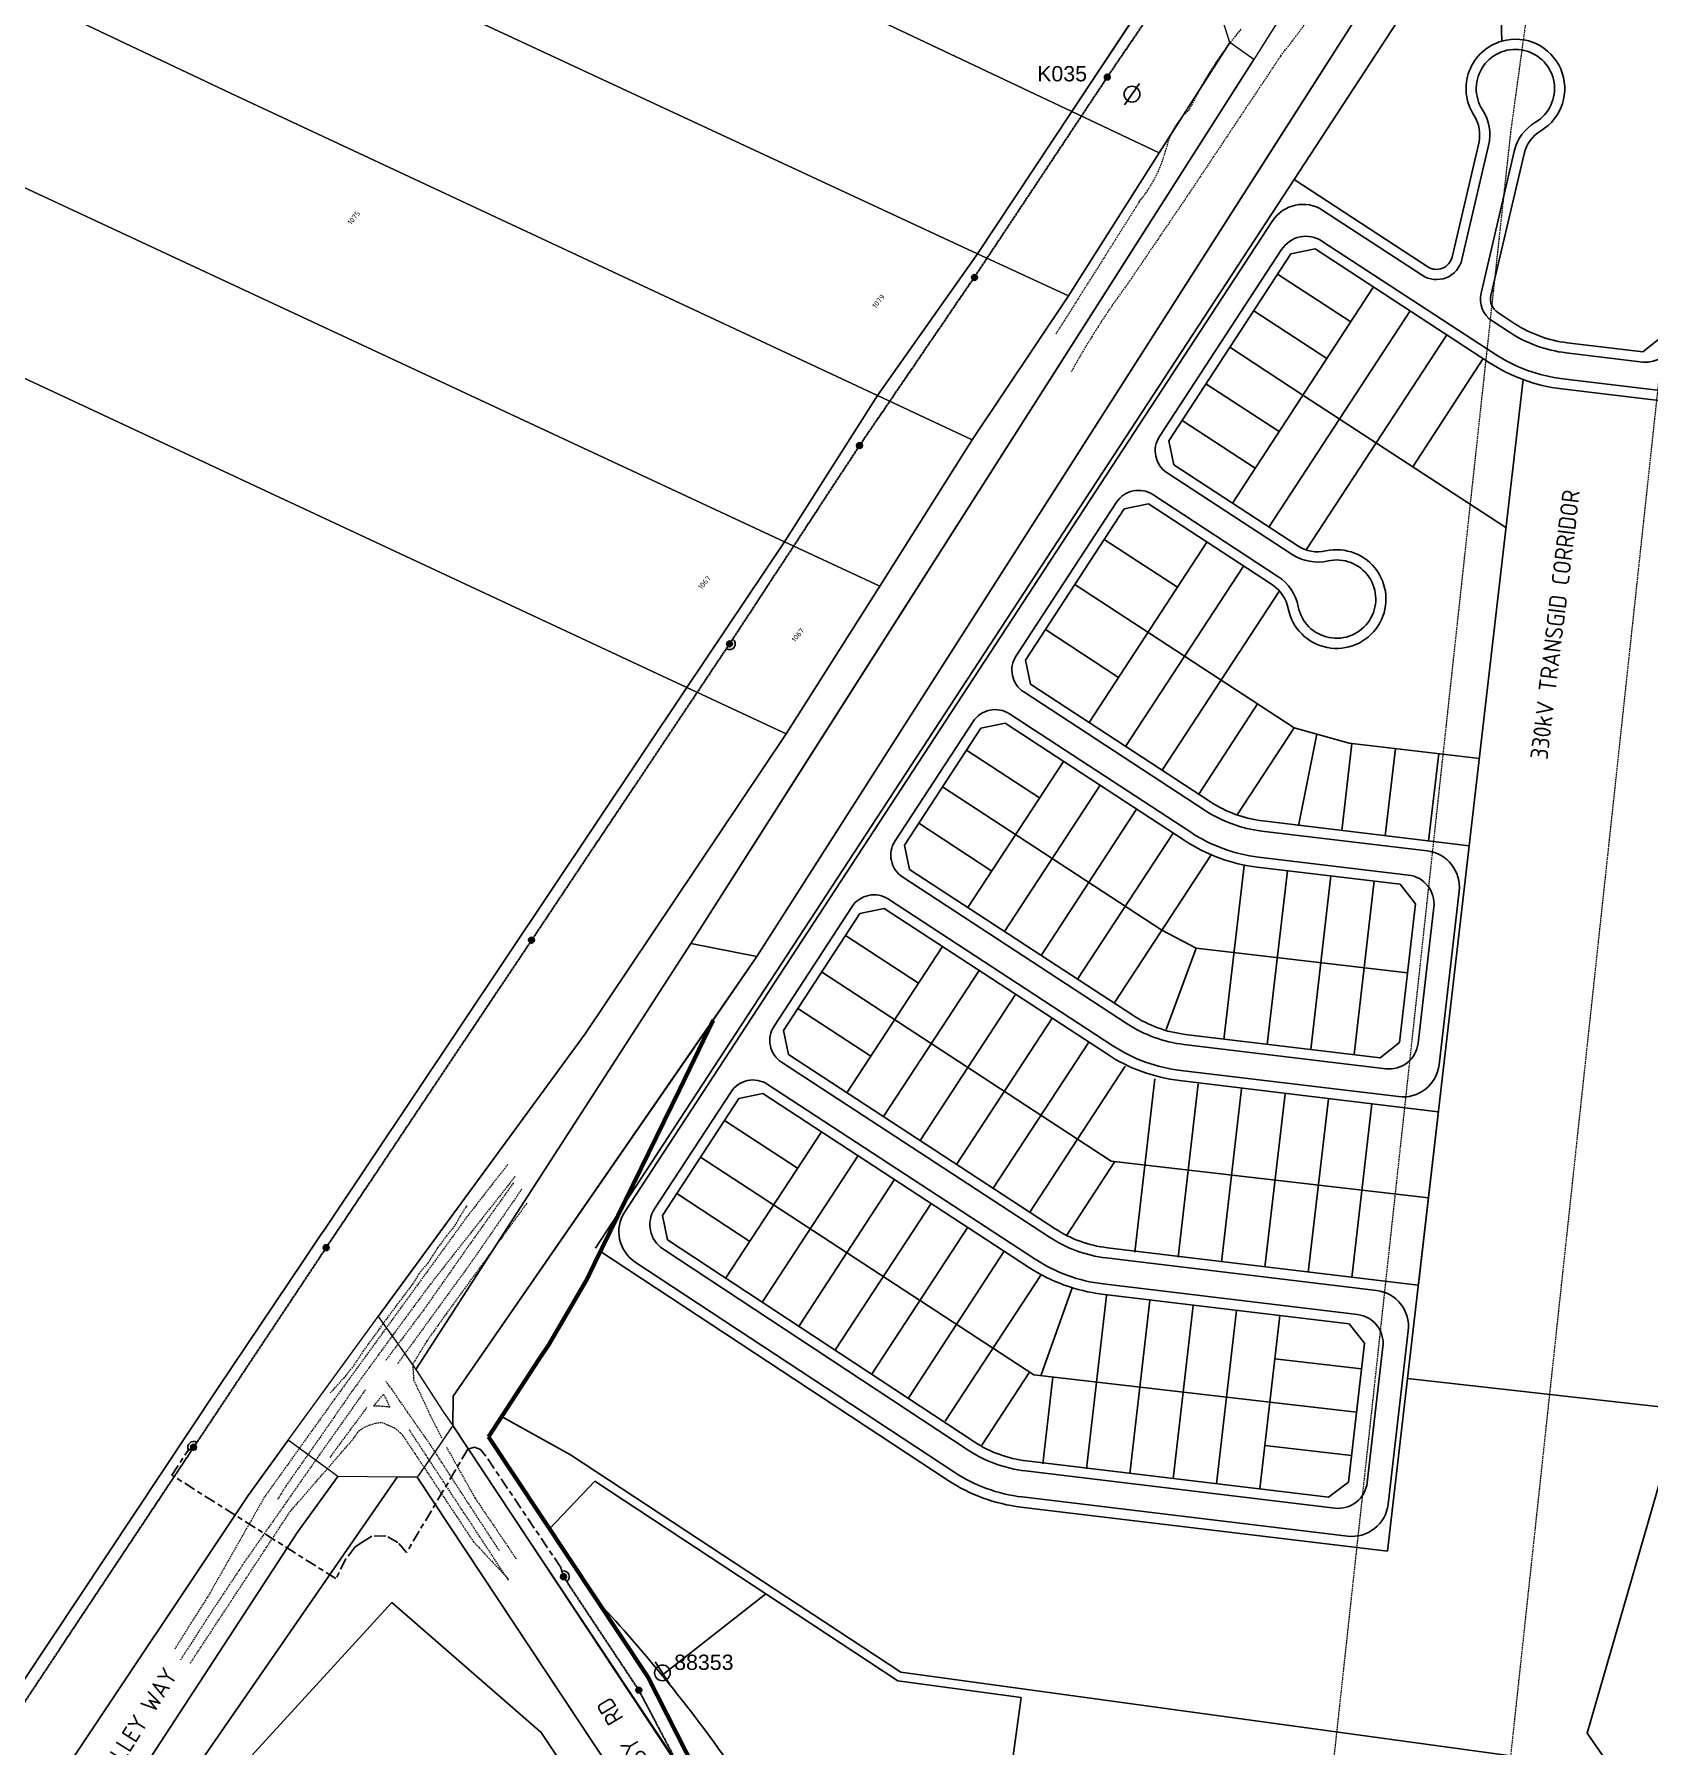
# Model space of a CAD drawing. Extents: x 294483 to 298733, y 6233899 to 6239242.
# Drawn here: x 295548 to 296103, y 6236214 to 6236802 of the extents above; entities that cross this region are included whole.
import ezdxf
from ezdxf.enums import TextEntityAlignment as Align

# ---------------------------------------------------------------- set-up
doc = ezdxf.new("R2010")
doc.units = 0
for name, pattern in [('Cable Exist OH', [1, 1, 0]), ('Cable Exist UG', [8.2, 4, -1.2, 1.8, -1.2]), ('DASHED', [0.75, 0.5, -0.25])]:
    doc.linetypes.add(name, pattern=pattern)
for name, color, linetype, lineweight in [('Cadastre Developer_SP_EXT', 9, 'Continuous', 5), ('Cadastre Easements_SP_EXT', 9, 'Continuous', 5), ('Cadastre Land Parcels_SP_EXT', 9, 'Continuous', 5), ('Cadastre Roads_SP_EXT', 94, 'Continuous', 15)]:
    doc.layers.add(name, color=color, linetype=linetype, lineweight=lineweight)
for name, color, linetype in [('Equip_SP_HV_EXT', 7, 'Continuous'), ('Notes', 7, 'Continuous'), ('SupportsOH_SP_TR_HV_LV_SL_EXT', 7, 'Continuous')]:
    doc.layers.add(name, color=color, linetype=linetype)
doc.layers.add('Mains_HV_EXT', color=1, linetype='Continuous', lineweight=25, true_color=0xff0000)
doc.styles.add('HVSW_LABEL', font='arial.ttf')
doc.styles.add('POLE_LABEL', font='arial.ttf')
doc.styles.get("Standard").update_dxf_attribs({"font": 'isocp.shx'})

# ---------------------------------------------------------------- blocks, each defined once
blk = doc.blocks.new('POLE_EXT')
blk.add_hatch(color=256).paths.add_polyline_path([(-1, 0, 1), (1, 0, 1)])
blk.add_lwpolyline([(-1, 0, 1), (1, 0, 1)], format="xyb", close=True)
for tag, height, flags, p in [('pNumber', 2.5, 8, (-17.84, 2.07)), ('OWNED_BY', 0.2, 9, (1.35, -0.4)), ('PARENT', 0.2, 9, (1.35, -0.6)), ('SPECIAL_USE', 0.2, 9, (1.35, -0.8)), ('STATE', 0.2, 9, (1.35, -1)), ('USAGE', 0.2, 9, (1.35, -1.2)), ('cLV', 0.2, 9, (1.35, -1.4)), ('hDepth', 0.2, 9, (1.35, -1.6)), ('hDia', 0.2, 9, (1.35, -1.8)), ('cHV', 0.2, 9, (1.35, -2)), ('LBRACKET', 0.2, 9, (1.35, -2.2)), ('LExisting', 0.2, 9, (1.35, -2.4)), ('LANTNUMBER', 0.2, 9, (1.35, -2.6)), ('LOther', 0.2, 9, (1.35, -2.8)), ('LRemove', 0.2, 9, (1.35, -3)), ('LEGEND', 0.2, 9, (1.35, -3.2)), ('cLinedev', 0.2, 9, (1.35, -3.4)), ('LOCATION', 0.2, 9, (1.35, -3.6)), ('pExisting', 0.2, 9, (1.35, -3.8)), ('PFNUMBER', 0.2, 9, (1.35, -4)), ('NEWPFNUMBER', 0.2, 9, (1.35, -4.2)), ('pFooting', 0.2, 9, (1.35, -4.4)), ('pNew', 0.2, 9, (1.35, -4.6)), ('pRelocate', 0.2, 9, (1.35, -5)), ('pRemove', 0.2, 9, (1.35, -5.2)), ('pReplace', 0.2, 9, (1.35, -5.4)), ('pStay', 0.2, 9, (1.35, -5.6)), ('pType', 0.2, 9, (1.35, -5.8)), ('cspan', 0.2, 9, (1.35, -6)), ('STREETNAME', 0.2, 9, (1.35, -6.2)), ('SUBURB', 0.2, 9, (1.35, -6.4)), ('NOTES', 0.2, 9, (1.35, -6.6)), ('MAINTAINED_BY', 0.2, 9, (1.36, -6.81)), ('OPERATED_BY', 0.2, 9, (1.36, -7.01))]:
    blk.add_attdef(tag, text='', height=height, dxfattribs=dict(flags=flags)).set_placement(p, align=Align.MIDDLE_LEFT)
at = {"style": 'POLE_LABEL'}
for tag, height, flags, p in [('STRUCTURE_PLANT_NUMBER', 0.2, 9, (1.35, 0.03)), ('ASSET_NUM', 2.5, 8, (2, 2)), ('STREET_CODE', 0.2, 9, (1.35, -0.2))]:
    blk.add_attdef(tag, text='', height=height, dxfattribs=dict(at, flags=flags)).set_placement(p, align=Align.MIDDLE_LEFT)
at = {"flags": 1}
blk.add_attdef('Z', (1.35, -7.33), '', height=0.2, dxfattribs=at)
blk = doc.blocks.new('HV_ABS_CLOSED_EXT')
blk.add_line((-3, 6.87), (3, 6.87))
blk.add_circle((0, 6.87), 1.8)
at = {"flags": 1}
blk.add_attdef('Z', (0, 0), '', height=0.2, dxfattribs=at)
at = {"style": 'HVSW_LABEL'}
for tag, height, flags, p in [('ASSET_NUM', 3.5, 8, (2, 2)), ('STREET_CODE', 0.2, 9, (0, -0.2))]:
    blk.add_attdef(tag, text='', height=height, dxfattribs=dict(at, flags=flags)).set_placement(p, align=Align.MIDDLE_LEFT)
at = {"flags": 9}
for tag, p in [('ACTUAL_STATUS', (0, -0.4)), ('STATE', (0, -1.6)), ('SWITCH_TYPE', (0, -1.8)), ('STREETNAME', (0, -2.6)), ('SUBURB', (0, -2.8)), ('CONSTRUCTED_VOLTAGE', (0, -0.6)), ('NO_PHASES', (0, -0.8)), ('OPERATING_VOLTAGE', (0, -1)), ('ORIENTATION', (0, -1.2)), ('OWNED_BY', (0, -1.4)), ('USAGE', (0, -2)), ('LEGEND', (0, -2.2)), ('LOCATION', (0, -2.4)), ('NOTES', (0, -3))]:
    blk.add_attdef(tag, text='', height=0.2, dxfattribs=at).set_placement(p, align=Align.MIDDLE_LEFT)

msp = doc.modelspace()

# ---------------------------------------------------------------- linework, layer by layer
at = {"layer": 'Cadastre Developer_SP_EXT', "linetype": 'DASHED'}
for points in [[(295997.98661, 6236824.75046, -0.030308218), (295976.48731, 6236794.22864)], [(295962.83425, 6236803.38197, 0.0666914), (295945.20148, 6236775.84863)], [(295945.20148, 6236775.84863, 0.163227544), (295936.9811, 6236761.67159)], [(295936.9811, 6236761.67159, -0.107000523), (295927.91834, 6236744.11313)], [(295924.02627, 6236716.06323, 0.032634588), (295904.48031, 6236685.5856)]]:
    msp.add_lwpolyline(points, format="xyb", dxfattribs=at)
for points in [[(295976.48731, 6236794.22864), (295945.11225, 6236747.12873), (295924.02627, 6236716.06323)], [(295927.91834, 6236744.11313), (295899.11873, 6236698.44835)], [(295710.95411, 6236413.30761), (295697.17594, 6236395.61017), (295651.45939, 6236332.66039), (295627.37288, 6236298.97912), (295608.44507, 6236265.67094), (295596.61881, 6236246.85349)], [(295713.55737, 6236409.25754), (295700.01616, 6236392.05554), (295684.42939, 6236372.23118), (295671.68142, 6236354.9458), (295657.54791, 6236335.49716), (295647.60314, 6236321.10758), (295634.9411, 6236303.0835), (295631.89103, 6236298.24372)], [(295712.95008, 6236407.03585), (295696.87582, 6236384.42596), (295682.01808, 6236363.22679), (295669.05584, 6236345.99175)], [(295715.82588, 6236404.89754), (295698.34069, 6236379.55007), (295673.12141, 6236344.85749)], [(295696.88608, 6236399.13552), (295694.55928, 6236395.48611), (295692.67015, 6236392.13922), (295689.99333, 6236388.81151), (295686.96169, 6236384.778), (295683.62035, 6236379.59974), (295680.45304, 6236375.71629), (295678.14257, 6236371.99557), (295673.91614, 6236366.41567), (295669.75617, 6236360.86777), (295665.18183, 6236354.47149), (295661.38633, 6236349.30477), (295658.18186, 6236344.29396), (295654.768, 6236340.1184), (295650.03153, 6236334.87474)], [(295717.54473, 6236399.99513), (295689.92605, 6236362.13606), (295683.17504, 6236352.64312), (295678.35908, 6236344.72383), (295678.661, 6236339.37184), (295684.35575, 6236327.1608), (295688.24953, 6236319.44095)], [(295662.10862, 6236335.94614), (295646.15767, 6236313.36098), (295634.49129, 6236296.66602), (295620.60074, 6236276.79956), (295609.74759, 6236260.41717), (295598.60219, 6236243.1362)], [(295668.35461, 6236334.46576), (295670.50393, 6236329.94191), (295667.79347, 6236330.22832), (295664.99221, 6236330.34714), (295668.35461, 6236334.46576)], [(295708.16881, 6236280.60533), (295695.23699, 6236300.28501), (295684.63939, 6236316.7284), (295676.57926, 6236328.2406), (295671.15189, 6236336.13786), (295669.12311, 6236338.76351)], [(295662.57101, 6236329.85178), (295649.87585, 6236312.69826)], [(295601.98983, 6236242.02457), (295636.22174, 6236294.05513), (295658.06746, 6236319.19552), (295659.78488, 6236321.76139), (295661.83404, 6236323.078), (295663.6747, 6236323.89543), (295665.51551, 6236324.47035), (295667.78096, 6236324.71983), (295669.93598, 6236323.79931), (295672.09923, 6236322.84305), (295674.13138, 6236321.16999), (295674.95368, 6236320.23388), (295699.24398, 6236283.68498), (295711.20973, 6236270.93184)], [(295711.28196, 6236270.41438), (295677.0415, 6236322.38883)], [(295689.94111, 6236316.23431), (295699.70278, 6236298.81115), (295713.92626, 6236277.79508)]]:
    msp.add_lwpolyline(points, dxfattribs=at)
at = {"layer": 'Cadastre Easements_SP_EXT', "linetype": 'DASHED'}
msp.add_lwpolyline([(296112.58319, 6236739.96503), (296117.62192, 6236788.42335), (296139.18434, 6236946.62301), (296144.31808, 6236980.04433), (296146.45896, 6236992.39122), (296148.43385, 6237007.40615), (296080.47479, 6236938.64617), (296076.90781, 6236911.47501), (296066.49881, 6236848.67153), (296055.45337, 6236768.11866), (295962.68497, 6235914.63454), (295993.42181, 6235868.15609), (296015.24478, 6235835.53979), (296112.58319, 6236739.96503)], close=True, dxfattribs=at)
msp.add_lwpolyline([(296074.23427, 6236895.34409), (296066.49881, 6236848.67159), (296055.45337, 6236768.11872), (295962.68497, 6235914.6346), (295993.42181, 6235868.15615), (296015.24478, 6235835.53985), (296112.58319, 6236739.96509), (296117.62192, 6236788.42341), (296132.19508, 6236895.34409)], dxfattribs=at)
at = {"layer": 'Cadastre Land Parcels_SP_EXT'}
for p, q in [((296059.74843, 6236683.00987), (296020.007, 6236339.77026)), ((296239.91435, 6236659.72893), (296073.02133, 6236679.79465))]:
    msp.add_line(p, q, dxfattribs=at)
at = {"layer": 'Cadastre Land Parcels_SP_EXT', "linetype": 'Continuous'}
for points in [[(295984.50697, 6236779.32796), (296011.55504, 6236821.721), (296017.553, 6236831.12003), (296036.08704, 6236860.16503), (296076.90801, 6236911.47497), (296119.15503, 6236964.57498), (296139.29302, 6236985.092), (296146.459, 6236992.39101), (296294.62098, 6237143.32999), (296283.61597, 6237159.01698), (296281.67998, 6237156.72298), (296233.432, 6237109.66996), (296120.86604, 6236998.11099), (296103.29597, 6236980.69798), (296062.42597, 6236938.55599), (295994.464, 6236836.39596), (295989.474, 6236828.42703), (295980.741, 6236814.48099), (295967.32001, 6236793.04204), (295773.89498, 6236489.31599), (295796.59902, 6236484.80696), (295984.50697, 6236779.32796)], [(295930.09814, 6236813.37583), (295928.28732, 6236819.9681), (295912.68354, 6236833.4602), (295898.94738, 6236839.87774), (295882.47193, 6236851.59745), (295658.08323, 6236957.02516), (295634.20772, 6236968.24243), (295625.23304, 6236972.45882), (295592.33011, 6236922.97744), (295904.77609, 6236775.15139), (295930.09814, 6236813.37583)], [(295904.77601, 6236775.15104), (295592.33002, 6236922.97709), (295559.60296, 6236871.80706), (295872.362, 6236726.2751), (295904.77601, 6236775.15104)], [(295872.36164, 6236726.27537), (295559.60322, 6236871.8068), (295528.30124, 6236822.88387), (295617.98534, 6236780.34076), (295837.94655, 6236677.51514), (295872.36164, 6236726.27537)], [(295952.72595, 6236818.77004), (295931.91302, 6236828.36809), (295934.20702, 6236819.57908), (295904.77601, 6236775.15104), (295934.70098, 6236760.96403), (295959.05799, 6236798.8521), (295952.72595, 6236818.77004)], [(295837.94664, 6236677.51514), (295617.98543, 6236780.34067), (295528.30132, 6236822.88387), (295495.63769, 6236771.92416), (295806.10679, 6236627.26466), (295837.94664, 6236677.51514)], [(295934.70098, 6236760.96403), (295904.77601, 6236775.15104), (295872.362, 6236726.2751), (295903.58599, 6236711.74403), (295934.70098, 6236760.96403)], [(295806.10679, 6236627.26466), (295495.63769, 6236771.92425), (295463.35618, 6236721.54851), (295772.51213, 6236577.26663), (295806.10679, 6236627.26466)], [(295903.58616, 6236711.74377), (295872.36164, 6236726.27537), (295837.94655, 6236677.51514), (295870.55436, 6236662.27052), (295903.58616, 6236711.74377)], [(295870.55436, 6236662.27052), (295837.94664, 6236677.51514), (295806.10679, 6236627.26466), (295838.76946, 6236612.04521), (295870.55436, 6236662.27052)], [(295838.76946, 6236612.04521), (295806.10679, 6236627.26466), (295772.51213, 6236577.26663), (295798.27884, 6236565.2405), (295806.66991, 6236561.32365), (295838.76946, 6236612.04521)], [(295679.39604, 6236342.91604), (295688.69702, 6236328.62303), (295692.17997, 6236323.67305), (295692.27396, 6236333.76902), (295796.59902, 6236484.80702), (295773.89498, 6236489.31605), (295747.966, 6236449.14608), (295679.39604, 6236342.91604)], [(295704.3417, 6236319.75496), (295721.59898, 6236346.30377), (295725.00764, 6236351.24024), (295738.13643, 6236373.77504), (295740.72431, 6236379.27861), (295770.01117, 6236439.27359), (295781.50165, 6236462.94965), (295692.27369, 6236333.76955), (295692.18024, 6236323.67278), (295789.81508, 6236176.0362), (295758.95917, 6236237.18463), (295704.3417, 6236319.75496)], [(295673.033, 6236305.91907), (295652.615, 6236306.1021), (295638.76003, 6236287.04804), (295505.49199, 6236082.6491), (295449.75402, 6236010.0131), (295246.57698, 6235803.87807), (295238.86899, 6235796.0571), (295176.70897, 6235729.46906), (295184.20196, 6235718.82904), (295203.54204, 6235742.04807), (295265.414, 6235805.26807), (295475.30502, 6236019.73004), (295538.28998, 6236110.89505), (295673.033, 6236305.91907)]]:
    msp.add_lwpolyline(points, close=True, dxfattribs=at)
for points in [[(296101.13187, 6236895.34409), (296066.49872, 6236848.6716), (296041.93077, 6236815.5633), (296017.55326, 6236831.12027), (296011.55521, 6236821.72088), (295984.50741, 6236779.32767), (295796.59893, 6236484.80667), (295781.50165, 6236462.94965), (295770.01117, 6236439.27359), (295740.72431, 6236379.27861), (295738.13643, 6236373.77504), (295725.00764, 6236351.24024), (295721.59898, 6236346.30377), (295704.3417, 6236319.75496), (295758.95917, 6236237.18463), (295789.81508, 6236176.0362), (295962.68493, 6235914.63463), (295993.42185, 6235868.15622), (296015.24469, 6235835.53984), (296025.98708, 6235819.48212), (296027.76248, 6235816.8279), (296146.84474, 6235650.83192)], [(296033.67921, 6236895.34409), (295994.464, 6236836.39602), (295989.474, 6236828.42709), (295980.741, 6236814.48105), (295967.32, 6236793.04211), (295773.89498, 6236489.31605), (295796.59902, 6236484.80702), (295984.50697, 6236779.32802), (296011.55504, 6236821.72106), (296017.553, 6236831.12009), (296036.08704, 6236860.16509), (296064.07461, 6236895.34409)], [(295486.63112, 6236148.71828), (295611.45421, 6236336.49276), (295640.68877, 6236380.07042), (295646.71827, 6236389.05605), (295647.88364, 6236390.79895), (295772.51213, 6236577.26663), (295463.35618, 6236721.54851)], [(295490.77842, 6236098.97686), (295558.31118, 6236204.37675), (295621.79884, 6236299.59393), (295635.62802, 6236318.6448), (295666.48234, 6236361.14931), (295737.64133, 6236458.22111), (295806.66991, 6236561.32365), (295798.27884, 6236565.2405), (295772.51213, 6236577.26663), (295647.88364, 6236390.79895), (295646.71827, 6236389.05605), (295640.68877, 6236380.07042), (295611.45421, 6236336.49276), (295486.63112, 6236148.71828)], [(295522.94651, 6236065.80231), (295620.47694, 6236207.46557), (295671.13685, 6236262.79429), (295722.4634, 6236218.18261), (295775.06229, 6236139.05293), (295805.68536, 6236115.84936), (295679.86676, 6236305.86024), (295679.86676, 6236305.86024), (295673.033, 6236305.91951), (295538.29007, 6236110.89531)], [(295775.06229, 6236139.05293), (295722.4634, 6236218.18261), (295671.13685, 6236262.79429), (295620.47694, 6236207.46557)]]:
    msp.add_lwpolyline(points, dxfattribs=at)
at = {"layer": 'Cadastre Roads_SP_EXT', "linetype": 'Continuous'}
for points in [[(295747.96556, 6236449.14598), (295773.89522, 6236489.31574), (295816.75415, 6236556.61673), (295967.31977, 6236793.04229), (295962.60354, 6236796.35923), (295959.05762, 6236798.85193), (295934.70086, 6236760.96364), (295903.58625, 6236711.74378), (295870.55433, 6236662.27049), (295838.76939, 6236612.04518), (295806.6699, 6236561.3236), (295737.64129, 6236458.22108), (295666.48232, 6236361.14931), (295673.6674, 6236351.00386), (295673.99298, 6236350.54441), (295679.39624, 6236342.91576), (295747.96556, 6236449.14598)], [(295176.70915, 6235729.46881), (295238.86907, 6235796.05708), (295246.57666, 6235803.87779), (295449.75361, 6236010.01325), (295505.49193, 6236082.64941), (295638.75961, 6236287.04772), (295652.61531, 6236306.10215), (295644.48668, 6236312.10341), (295635.62802, 6236318.64484), (295621.79881, 6236299.59393), (295558.31113, 6236204.37667), (295490.77843, 6236098.97679), (295435.24533, 6236026.31123), (295263.03235, 6235851.12993), (295224.7073, 6235811.61426), (295211.02812, 6235796.80309), (295160.09611, 6235741.65359), (295119.18723, 6235698.31366), (295127.24504, 6235690.79354), (295134.49344, 6235684.30925), (295176.70915, 6235729.46881)]]:
    msp.add_lwpolyline(points, close=True, dxfattribs=at)
msp.add_lwpolyline([(296146.845, 6235650.8321), (296027.76302, 6235816.8281), (296025.98702, 6235819.48204), (296015.24498, 6235835.54008), (295993.42198, 6235868.15608), (295962.68496, 6235914.6351), (295692.17999, 6236323.67306), (295686.02199, 6236314.76504), (295679.86699, 6236305.86002), (295679.86699, 6236305.86002), (295959.50197, 6235883.55404), (295978.06799, 6235855.51502), (296002.444, 6235818.99503), (296011.46302, 6235805.4801), (296137.22003, 6235629.76606)], dxfattribs=at)
at = {"layer": 'Mains_HV_EXT', "linetype": 'Cable Exist OH'}
for p, q in [((295936.91388, 6236816.42321), (295916.94004, 6236786.95373)), ((295916.94004, 6236786.95373), (295871.2174, 6236718.11855)), ((295871.2174, 6236718.11855), (295831.80892, 6236660.31888)), ((295831.80892, 6236660.31888), (295787.19229, 6236592.19975)), ((295787.19229, 6236592.19975), (295648.61697, 6236384.75756)), ((295648.61697, 6236384.75756), (295603.10945, 6236316.1829)), ((295603.10945, 6236316.1829), (295539.25004, 6236219.95405)), ((295756.02829, 6236232.6899), (295730.12442, 6236271.72142)), ((295789.86835, 6236168.72463), (295756.02838, 6236232.6899))]:
    msp.add_line(p, q, dxfattribs=at)
at = {"layer": 'Mains_HV_EXT', "linetype": 'Cable Exist UG'}
for p, q in [((295601.18889, 6236315.07013), (295603.10562, 6236316.17723)), ((295699.61491, 6236316.21034), (295697.32623, 6236315.53718)), ((295701.63432, 6236315.40254), (295699.61491, 6236316.21034)), ((295595.57525, 6236306.60534), (295601.18889, 6236315.07013)), ((295697.32623, 6236315.53718), (295676.25289, 6236280.07802)), ((295703.49783, 6236313.14339), (295701.63432, 6236315.40254)), ((295729.24939, 6236274.82591), (295703.49783, 6236313.14339)), ((295651.96119, 6236271.04325), (295595.57525, 6236306.60534)), ((295595.57525, 6236306.60534), (295595.57525, 6236306.60534)), ((295658.61652, 6236281.9628), (295655.42286, 6236277.82087)), ((295661.17447, 6236283.71295), (295658.61652, 6236281.9628)), ((295664.27095, 6236285.59781), (295661.17447, 6236283.71295)), ((295669.11758, 6236285.73245), (295664.27095, 6236285.59781)), ((295673.29112, 6236283.44368), (295669.11758, 6236285.73245)), ((295676.25289, 6236280.07802), (295673.29112, 6236283.44368)), ((295655.42286, 6236277.82087), (295651.96119, 6236271.04325)), ((295730.12442, 6236271.72142), (295729.24939, 6236274.82591)), ((295729.24939, 6236274.82591), (295729.24939, 6236274.82591))]:
    msp.add_line(p, q, dxfattribs=at)
at = {"layer": 'Mains_HV_EXT', "linetype": 'Continuous'}
for centre, radius, start, end in [((295787.16802, 6236592.20604), 2.00301, 236.34370626, 54.96332009), ((295603.10569, 6236316.17713), 2, 56.33598933, 209.36257548), ((295730.12438, 6236271.72142), 2, 303.06680925, 104.88536871)]:
    msp.add_arc(centre, radius, start, end, dxfattribs=at)
at = {"layer": 'Notes'}
for p, q in [((295981.09592, 6236751.80343), (296050.56962, 6236858.1162)), ((296052.47432, 6236799.31583), (296050.56962, 6236858.1162)), ((296044.50726, 6236764.24655), (296035.35689, 6236725.12311)), ((296048.70633, 6236711.94419), (296060.08682, 6236760.60273)), ((295981.1021, 6236751.8129), (295741.14065, 6236384.60968)), ((295981.1021, 6236751.8129), (296026.98902, 6236721.77399)), ((295988.3321, 6236727.96129), (295980.02722, 6236726.22086)), ((295988.3321, 6236727.96129), (296048.21672, 6236688.82764)), ((295980.02722, 6236726.22086), (295938.05428, 6236661.99137)), ((296000.56511, 6236702.80826), (295975.45186, 6236719.21937)), ((295959.88531, 6236640.55761), (296008.4227, 6236714.8324)), ((295992.35956, 6236690.25163), (295967.24631, 6236706.66274)), ((295972.44193, 6236632.35206), (296020.97932, 6236706.62685)), ((296051.0531, 6236706.08753), (296056.96962, 6236702.22118)), ((295985.21605, 6236624.47931), (296033.53595, 6236698.42129)), ((295984.154, 6236677.69501), (295959.04075, 6236694.10612)), ((296100.83952, 6236692.56527), (296074.93127, 6236695.68025)), ((296100.83952, 6236692.56527), (296107.52057, 6236697.80521)), ((296021.82388, 6236653.07834), (296046.09258, 6236690.21574)), ((295975.94845, 6236665.13838), (295950.83519, 6236681.54949)), ((296059.74843, 6236683.00987), (296020.007, 6236339.77026)), ((295984.154, 6236677.69501), (296053.859, 6236632.1439)), ((296239.91435, 6236659.72893), (296073.02133, 6236679.79465)), ((295967.74289, 6236652.58176), (295942.62964, 6236668.99287)), ((295938.05428, 6236661.99137), (295939.79471, 6236653.6865)), ((295939.79471, 6236653.6865), (295982.38051, 6236625.85736)), ((295931.04211, 6236640.29277), (295922.73724, 6236638.55234)), ((295931.04211, 6236640.29277), (295973.62792, 6236612.46362)), ((295922.73724, 6236638.55234), (295888.82095, 6236586.65162)), ((295915.89928, 6236628.08848), (295941.02265, 6236611.67076)), ((295905.77909, 6236612.60198), (295981.12896, 6236563.36204)), ((295895.65891, 6236597.11547), (295920.78227, 6236580.69775)), ((295888.82095, 6236586.65162), (295890.56138, 6236578.34675)), ((295890.56138, 6236578.34675), (295952.41307, 6236537.92765)), ((295873.50391, 6236563.21258), (295847.24613, 6236523.03138)), ((295881.80878, 6236564.95301), (295873.50391, 6236563.21258)), ((295943.66047, 6236524.53391), (295881.80878, 6236564.95301)), ((295999.98014, 6236558.06342), (295981.12896, 6236563.36204)), ((295893.69383, 6236539.26749), (295868.58057, 6236555.6786)), ((295860.37502, 6236543.12198), (295935.71478, 6236493.88865)), ((295877.28272, 6236514.15424), (295852.16946, 6236530.56535)), ((295970.37503, 6236531.38651), (296041.20694, 6236522.87032)), ((295847.24613, 6236523.03138), (295848.98656, 6236514.72651)), ((295848.98656, 6236514.72651), (295925.70657, 6236464.5912)), ((296017.52383, 6236509.60253), (295968.46509, 6236515.50092)), ((296022.79084, 6236502.92612), (296017.52383, 6236509.60253)), ((296037.78441, 6236507.22181), (296030.88344, 6236447.61941)), ((295831.9291, 6236499.59234), (295805.67132, 6236459.41114)), ((295840.23397, 6236501.33277), (295831.9291, 6236499.59234)), ((295916.95386, 6236451.19754), (295840.23397, 6236501.33277)), ((296017.27006, 6236455.24409), (296022.79084, 6236502.92612)), ((296023.68691, 6236455.02042), (296029.09267, 6236501.70897)), ((295852.11902, 6236475.64726), (295827.00576, 6236492.05837)), ((295835.70791, 6236450.534), (295810.59465, 6236466.94511)), ((295805.67132, 6236459.41114), (295807.41175, 6236451.10627)), ((295943.66828, 6236458.05015), (296010.62287, 6236450.00013)), ((295807.41175, 6236451.10627), (295898.99985, 6236391.2549)), ((296010.62287, 6236450.00013), (296017.27006, 6236455.24409)), ((296030.62546, 6236431.47997), (295941.75848, 6236442.16454)), ((295790.35429, 6236435.9721), (295764.11429, 6236395.81811)), ((295798.65916, 6236437.71253), (295790.35429, 6236435.9721)), ((295890.24725, 6236377.86116), (295798.65916, 6236437.71253)), ((295810.5442, 6236412.02702), (295785.43095, 6236428.43813)), ((295794.13309, 6236386.91377), (295769.01984, 6236403.32487)), ((295764.11429, 6236395.81811), (295765.84215, 6236387.49408)), ((295765.84215, 6236387.49408), (295871.10179, 6236318.13363)), ((295862.29812, 6236304.77341), (295742.82539, 6236383.49953)), ((295916.96161, 6236384.71379), (296023.72449, 6236371.87758)), ((296000.04139, 6236358.60979), (295915.05187, 6236368.82817)), ((296005.30839, 6236351.93338), (296000.04139, 6236358.60979)), ((295999.78708, 6236304.24676), (296005.30839, 6236351.93338)), ((296020.007, 6236339.77026), (296013.14301, 6236280.48723)), ((295708.86299, 6236326.72573), (295704.35155, 6236319.79493)), ((295732.56049, 6236313.61809), (295708.86299, 6236326.72573)), ((295704.35155, 6236319.79493), (295742.27202, 6236262.74712)), ((295846.01961, 6236238.85462), (295732.56049, 6236313.61809)), ((295889.19753, 6236311.50455), (295992.87911, 6236299.03881)), ((295740.86829, 6236304.55095), (295725.38854, 6236288.14674)), ((295844.93788, 6236235.97467), (295740.86829, 6236304.55095)), ((295992.87911, 6236299.03881), (295999.78708, 6236304.24676)), ((296013.14301, 6236280.48723), (295887.28788, 6236295.61892)), ((295799.66503, 6236265.80705), (295764.01565, 6236237.85108)), ((295887.38718, 6236230.16717), (295844.93788, 6236235.97467)), ((295887.38718, 6236230.16717), (295884.53421, 6236209.31365))]:
    msp.add_line(p, q, dxfattribs=at)
at = {"layer": 'Notes', "lineweight": 9}
for p, q in [((295796.6633, 6236484.77106), (296017.72018, 6236831.08245)), ((295781.57177, 6236462.93949), (295796.6633, 6236484.77106)), ((295781.57177, 6236462.93949), (295692.29143, 6236333.79789)), ((295692.29143, 6236333.79789), (295692.15743, 6236323.68737)), ((295790.13846, 6236176.28074), (295692.15743, 6236323.68737))]:
    msp.add_line(p, q, dxfattribs=at)
at = {"layer": 'Notes', "lineweight": 70}
for p, q in [((295770.07572, 6236439.27397), (295781.57177, 6236462.93949)), ((295740.77286, 6236379.29977), (295770.07572, 6236439.27397)), ((295738.18426, 6236373.79836), (295740.77286, 6236379.29977)), ((295738.18426, 6236373.79836), (295725.04092, 6236351.27239)), ((295725.04092, 6236351.27239), (295721.62859, 6236346.33721)), ((295721.62859, 6236346.33721), (295704.35155, 6236319.79493)), ((295704.35155, 6236319.79493), (295759.15937, 6236237.34166)), ((295790.13846, 6236176.28074), (295759.15937, 6236237.34166))]:
    msp.add_line(p, q, dxfattribs=at)
at = {"layer": 'Notes'}
for points in [[(296209.24586, 6237046.6498), (296167.15918, 6237003.77305, 0.42948945), (296167.79786, 6236985.65414), (296178.51209, 6236976.1766, -0.429489449), (296178.97194, 6236963.13098), (296151.22686, 6236934.86505, 0.165267096), (296136.01902, 6236903.26361), (296110.93381, 6236696.87948, -0.413833945), (296100.92522, 6236689.02976), (296074.51347, 6236692.20527, -0.115297848), (296055.05468, 6236699.2915)], [(296045.79665, 6236775.74219, -0.202932186), (296047.91529, 6236763.44947), (296038.76491, 6236724.32602)], [(296064.02959, 6236771.47779, 0.202932186), (296056.67879, 6236761.39982), (296045.2983, 6236712.74127, 0.315298789), (296049.13847, 6236703.15765), (296055.05499, 6236699.2913)], [(295999.49181, 6236285.65373), (295887.70567, 6236299.0939, -0.116265176), (295864.22392, 6236307.69596), (295754.78922, 6236379.80755, -0.413095699), (295751.20323, 6236397.08319), (295973.6827, 6236737.53444, -0.414213562), (295990.98452, 6236741.16033), (296025.07204, 6236718.84564, 0.520821923), (296038.76491, 6236724.32602)], [(295992.74188, 6236620.71398, -0.202932186), (295980.46588, 6236622.92748), (295937.46152, 6236651.03014, -0.414213562), (295934.85088, 6236663.48745), (295976.82383, 6236727.71694, -0.414213563), (295990.66528, 6236730.61765), (296050.13164, 6236691.75733)], [(296240.33215, 6236663.20391), (296073.43913, 6236683.26963, -0.115297848), (296050.13135, 6236691.75752)], [(296026.85951, 6236521.07012), (295969.95723, 6236527.91154, -0.115297866), (295950.49844, 6236534.99777), (295888.22819, 6236575.69039, -0.414213541), (295885.61755, 6236588.1477), (295920.08088, 6236640.88552, -0.414213562), (295932.53819, 6236643.49617), (295975.54255, 6236615.3935, -0.202932186), (295982.49862, 6236605.03914)], [(296020.35275, 6236512.78762), (295968.88289, 6236518.97589, -0.115297866), (295945.5751, 6236527.46379), (295883.30486, 6236568.15641, 0.414213583), (295870.84755, 6236565.54577), (295844.04274, 6236524.52746)], [(296012.55956, 6236446.24208), (295943.25062, 6236454.57516, -0.115297866), (295923.79183, 6236461.66139), (295846.65338, 6236512.07015, -0.414213541), (295844.04274, 6236524.52746)], [(296016.97426, 6236436.64648), (295942.17628, 6236445.63952, -0.115297866), (295918.86849, 6236454.12742), (295841.73005, 6236504.53617, 0.414213583), (295829.27274, 6236501.92553), (295802.46792, 6236460.90722)], [(295999.49181, 6236285.65373, 0.415498945), (296013.401, 6236296.62667), (296020.30196, 6236356.22907, 0.412929347), (296009.37706, 6236370.07738), (295916.54401, 6236381.23879, -0.115297866), (295897.08522, 6236388.32502), (295805.07857, 6236448.44991, -0.414213541), (295802.46792, 6236460.90722)], [(296011.61022, 6236350.71623, 0.412929347), (296002.8703, 6236361.79487), (295915.46967, 6236372.30314, -0.115297866), (295892.16188, 6236380.79104), (295800.15523, 6236440.91593, 0.414213583), (295787.69792, 6236438.30529), (295761.44438, 6236398.13056, 0.413095699), (295764.31317, 6236384.31005), (295869.17598, 6236315.21108, 0.116265176), (295888.78002, 6236308.02954), (295995.07712, 6236295.24933)], [(295995.07712, 6236295.24933, 0.415498945), (296006.20447, 6236304.02768), (296011.61022, 6236350.71623)]]:
    msp.add_lwpolyline(points, format="xyb", dxfattribs=at)
at = {"layer": 'Notes', "flags": 128}
for points in [[(295910.66209, 6236565.21125), (295951.14283, 6236627.15727)], [(295923.21871, 6236557.00569), (295963.69946, 6236618.95171)], [(295935.77534, 6236548.80014), (295976.03689, 6236610.41073)], [(295948.33197, 6236540.59458), (295968.57234, 6236571.56759)], [(295961.56617, 6236533.42589), (295981.12896, 6236563.36204)], [(295982.59794, 6236529.65156), (295988.91474, 6236561.17364)], [(295997.49853, 6236527.92752), (296000.97207, 6236557.94865)], [(296044.77973, 6236552.87996), (295999.98014, 6236558.06342)], [(295869.07716, 6236501.59761), (295901.89938, 6236551.82412)], [(296012.39912, 6236526.20347), (296015.87266, 6236556.2246)], [(296027.29972, 6236524.47943), (296030.77325, 6236554.50056)], [(295881.63379, 6236493.39206), (295914.45601, 6236543.61856)], [(295894.19041, 6236485.1865), (295927.01264, 6236535.41301)], [(295906.74704, 6236476.98095), (295939.56926, 6236527.20745)], [(295919.30367, 6236468.77539), (295952.61188, 6236519.74559)], [(295963.89532, 6236515.93402), (295956.99414, 6236456.32802)], [(295978.79578, 6236514.20885), (295971.8946, 6236454.60284)], [(295993.69624, 6236512.48368), (295986.79507, 6236452.87767)], [(296008.5967, 6236510.7585), (296001.69553, 6236451.1525)], [(295935.71478, 6236493.88865), (295947.47279, 6236487.63502)], [(295827.50235, 6236437.97738), (295860.32458, 6236488.20388)], [(295947.47279, 6236487.63502), (295937.16663, 6236459.68923)], [(295947.47279, 6236487.63502), (296020.04682, 6236479.2324)], [(295818.80021, 6236479.50174), (295918.27384, 6236414.4973), (296027.27127, 6236401.92576)], [(295840.05898, 6236429.77182), (295872.8812, 6236479.99832)], [(295852.6156, 6236421.56627), (295885.43783, 6236471.79277)], [(295865.17223, 6236413.36071), (295897.99445, 6236463.58721)], [(295877.72885, 6236405.15515), (295910.55108, 6236455.38166)], [(295890.28548, 6236396.9496), (295923.1077, 6236447.1761)], [(295926.3795, 6236383.18329), (295933.28011, 6236442.78573)], [(295941.27997, 6236381.45815), (295948.18058, 6236441.0606)], [(295956.18043, 6236379.73302), (295963.08105, 6236439.33546)], [(295971.0809, 6236378.00788), (295977.98151, 6236437.61032)], [(295985.98137, 6236376.28275), (295992.88198, 6236435.88519)], [(296000.88183, 6236374.55761), (296007.78245, 6236434.16005)], [(296030.70283, 6236431.67801), (296023.83379, 6236372.12224)], [(295818.74976, 6236424.58364), (295785.92753, 6236374.35714)], [(295777.2254, 6236415.8815), (295891.73443, 6236341.05167), (295972.77484, 6236331.68563)], [(295831.30638, 6236416.37809), (295798.48416, 6236366.15158)], [(296020.007, 6236339.77026), (296113.97027, 6236329.30362), (296117.93081, 6236343.09389), (296118.17362, 6236349.29294), (296257.59954, 6236358.46497), (296261.68585, 6236399.15388), (296264.68832, 6236416.52899), (296285.52907, 6236416.4982)], [(296020.007, 6236339.77026), (296113.97027, 6236329.30362), (296117.93081, 6236343.09389), (296118.17362, 6236349.29294), (296257.59954, 6236358.46497), (296261.68585, 6236399.15388), (296264.68832, 6236416.52899), (296285.52907, 6236416.4982)], [(296020.007, 6236339.77026), (296113.97027, 6236329.30362), (296117.93081, 6236343.09389), (296118.17362, 6236349.29294), (296257.59954, 6236358.46497), (296261.68585, 6236399.15388), (296264.68832, 6236416.52899), (296285.52907, 6236416.4982)], [(295902.84211, 6236388.74404), (295919.5735, 6236414.3474)], [(295843.86301, 6236408.17253), (295811.04079, 6236357.94603)], [(295856.41964, 6236399.96697), (295823.59741, 6236349.74047)], [(295868.97626, 6236391.76142), (295836.15404, 6236341.53492)], [(295881.53289, 6236383.55586), (295848.71066, 6236333.32936)], [(295894.08951, 6236375.35031), (295861.26729, 6236325.1238)], [(295894.13904, 6236340.77376), (295904.85364, 6236370.99824)], [(295916.60808, 6236368.35366), (295909.73271, 6236308.77408)], [(295931.50919, 6236366.6341), (295924.63382, 6236307.05452)], [(295946.4103, 6236364.91454), (295939.53493, 6236305.33496)], [(295961.31141, 6236363.19498), (295954.43605, 6236303.6154)], [(295976.21252, 6236361.47542), (295969.33716, 6236301.89584)], [(295974.50007, 6236346.58609), (296004.28991, 6236343.13692)], [(295890.23503, 6236342.0315), (295873.82391, 6236316.91825)], [(295898.27076, 6236340.29625), (295894.8316, 6236310.49364)], [(295972.77484, 6236331.68563), (296002.56469, 6236328.23646)], [(296113.97027, 6236329.30362), (296081.74499, 6236217.99275), (296196.9769, 6236051.44101)], [(295971.04962, 6236316.78518), (296000.83946, 6236313.33601)], [(296167.46837, 6236048.39455), (296159.42854, 6236060.015), (296055.52576, 6236210.19206), (295846.01961, 6236238.85462)]]:
    msp.add_lwpolyline(points, dxfattribs=at)
at = {"layer": 'Notes'}
for centre, radius, start, end in [((296057.11227, 6236783.0127), 16.95, 105.88010218, 212.72154894), ((296057.11227, 6236783.0127), 16.95, 300.95049881, 105.88010218), ((296057.11227, 6236783.0127), 13.45, 300.95049881, 212.72154894), ((296032.33573, 6236767.09329), 12.5, 346.83602387, 32.72154888), ((296072.25834, 6236757.756), 12.5, 120.95049881, 166.83602387), ((296030.00141, 6236726.37567), 5.5, 236.79007051, 346.83602387), ((296054.0618, 6236710.69163), 5.5, 166.83602387, 236.83602386), ((296079.94486, 6236737.37993), 42, 236.83602386, 263.14417784), ((296079.94486, 6236737.37993), 58, 236.83602386, 249.62186365), ((296079.94486, 6236737.37993), 58, 249.62186365, 263.14417784), ((296079.94486, 6236737.37993), 58, 249.62186365, 263.14417784), ((295995.70376, 6236607.59412), 16.95, 190.95049878, 102.72154892), ((295989.21847, 6236636.32121), 12.5, 236.83602386, 282.72154892), ((295995.70376, 6236607.59412), 13.45, 190.95049878, 102.72154892), ((295966.78996, 6236601.99977), 12.5, 10.95049883, 56.83602386), ((295975.38862, 6236573.0862), 42, 236.83601976, 263.14417784), ((295975.38862, 6236573.0862), 58, 236.83601976, 263.14417784), ((296025.36736, 6236508.6595), 12.5, 353.39551019, 83.14417785), ((296019.15903, 6236502.85912), 10, 353.39551019, 83.14417786), ((295948.68191, 6236499.74954), 41.99971, 236.835927, 263.14408512), ((295948.68201, 6236499.74982), 58, 236.83601976, 263.14417784), ((296013.75328, 6236456.17057), 10, 263.14417786, 353.39551019), ((296018.4664, 6236449.0571), 12.5, 263.14417786, 353.39551018), ((295921.97526, 6236426.41305), 41.99958, 236.8358873, 263.1440454), ((295921.9754, 6236426.41345), 58, 236.83601976, 263.14417784), ((295894.21141, 6236353.2042), 42, 236.61726104, 263.14417784), ((295894.21141, 6236353.2042), 58, 236.61726104, 263.14417784), ((295364.70132, 6235911.04218), 516, 35.33298441, 42.96869941)]:
    msp.add_arc(centre, radius, start, end, dxfattribs=at)

# ---------------------------------------------------------------- block references
at = {"layer": 'Equip_SP_HV_EXT'}
ref = msp.add_blockref('HV_ABS_CLOSED_EXT', (295916.94009, 6236786.95375), dxfattribs=dict(at, xscale=1.5, yscale=1.5, rotation=235.2800206127026))
ref.add_attrib('ASSET_NUM', 'K035', dxfattribs={"height": 5.25, "style": 'HVSW_LABEL'}).set_placement((295909.97146, 6236783.9087), align=Align.BOTTOM_RIGHT)
ref = msp.add_blockref('HV_ABS_CLOSED_EXT', (295755.52536, 6236232.98579), dxfattribs=dict(at, xscale=1.5, yscale=1.5, rotation=303.4567216309483))
ref.add_attrib('ASSET_NUM', '88353', dxfattribs={"height": 5.25, "style": 'HVSW_LABEL'}).set_placement((295768.161, 6236242.30369), align=Align.MIDDLE_LEFT)
at = {"layer": 'SupportsOH_SP_TR_HV_LV_SL_EXT', "zscale": 2}
for p in [(295916.94007, 6236786.95373), (295871.3424, 6236718.07587), (295831.809, 6236660.31886), (295787.19231, 6236592.19981), (295719.17133, 6236490.37611), (295648.61693, 6236384.75759), (295603.10564, 6236316.17718), (295730.12443, 6236271.7214), (295756.02834, 6236232.68993)]:
    msp.add_blockref('POLE_EXT', p, dxfattribs=at)

# ---------------------------------------------------------------- texts
at = {"layer": 'Cadastre Land Parcels_SP_EXT'}
for s, rotation, p in [('1075', 51.42793815, (295657.19553, 6236735.98572)), ('1079', 51.17992438, (295837.40084, 6236707.29808)), ('1067', 51.01853397, (295777.59992, 6236610.66189)), ('1067', 50.56862004, (295809.65197, 6236592.63684))]:
    msp.add_text(s, height=1.8, rotation=rotation, dxfattribs=at).set_placement(p)
at = {"layer": 'Cadastre Roads_SP_EXT'}
for s, rotation, p in [('330kV TRANSGID CORRIDOR', 83.10454882, (296068.14692, 6236552.24879)), ('CAMDEN VALLEY WAY', 58, (295557.68815, 6236173.55416)), ('RABY  RD', 121.00000003, (295764.12576, 6236201.10541))]:
    msp.add_text(s, height=6, rotation=rotation, dxfattribs=at).set_placement(p)

doc.saveas('drawing.dxf')
